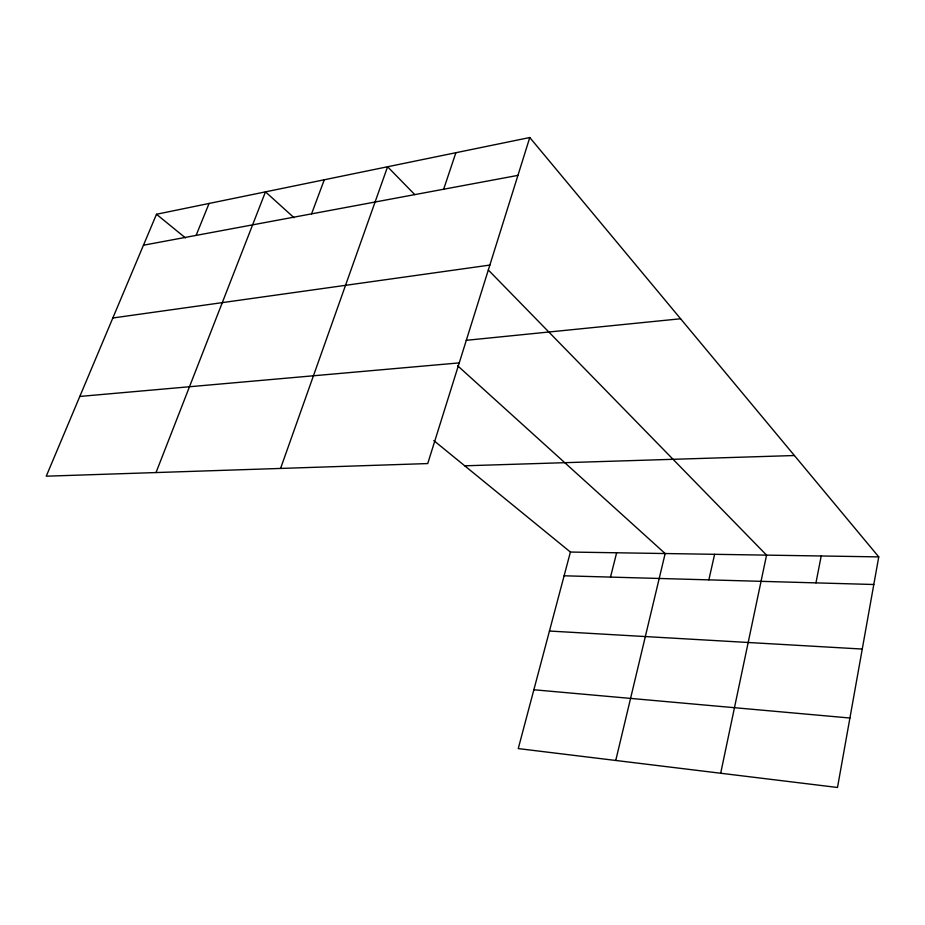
<?xml version="1.0" encoding="UTF-8"?>
<svg xmlns="http://www.w3.org/2000/svg" width="925" height="925" viewBox="0 0 925 925"><rect width="100%" height="100%" fill="white"/><g stroke="black" fill="none" stroke-linecap="round" stroke-linejoin="round"><path stroke-width="1.39" d="M529.782 137.524L427.732 463.564L46.25 476.19L156.487 214.265L529.782 137.524L878.75 556.885L837.495 787.476L518.254 748.591L570.413 552.052L433.813 440.578M815.954 582.877L821.203 555.983M720.679 773.242L766.559 555.127L488.342 270.019M708.862 579.859L714.609 554.318M615.749 760.466L665.156 553.543L457.597 365.71M610.5 577.096L616.64 552.78M443.653 189.232L455.875 152.718M280.576 468.443L387.587 166.754L414.77 194.608M311.575 213.86L324.293 179.762M156.024 472.559L265.475 191.857L294.058 217.722M196.1 235.401L209.073 203.454M143.456 245.218L517.931 175.38M112.827 317.992L489.857 265.07M466.235 340.319L680.592 318.767M79.816 396.443L459.239 362.889M464.72 465.807L794.402 455.528M570.413 552.052L878.75 556.885M564.111 575.789L873.813 584.507M549.45 631.035L862.262 649.061M533.864 689.761L849.925 718.02M156.487 214.265L185.463 237.91"/></g></svg>
